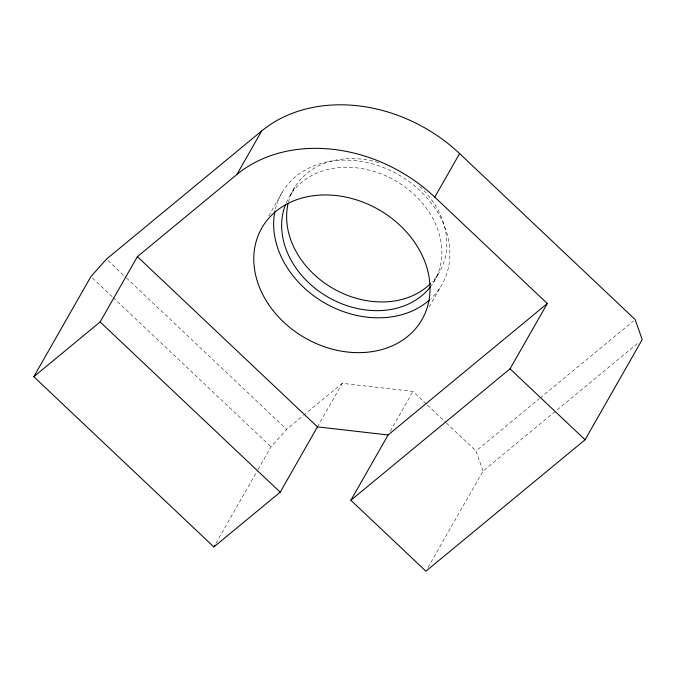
<?xml version="1.0" encoding="UTF-8"?>
<svg xmlns="http://www.w3.org/2000/svg" width="676" height="676" viewBox="0 0 676 676"><rect width="100%" height="100%" fill="white"/><g stroke="black" fill="none" stroke-linecap="round" stroke-linejoin="round"><path stroke-width="0.51" stroke-dasharray="3.38 2.54" d="M268.769 215.897L282.889 191.147M290.063 195.499L295.032 186.787M215.948 543.31L257.488 470.471M258.012 469.567L270.991 446.802L286.573 429.336L302.721 416.002M317.45 426.877L342.284 383.334L412.96 391.412L426.624 404.332M433.485 282.433L438.454 273.729M429.15 306.946L440.651 286.785M390.196 431.33L412.96 391.412M427.976 567.553L483.019 471.054L638.955 342.301M303.524 415.334L342.284 383.334M483.019 471.054L475.988 450.993L539.33 398.688M540.141 398.02L633.539 320.906M427.384 405.051L445.611 422.28M446.371 422.999L475.988 450.993M108.033 260.556L125.66 277.219M126.42 277.937L286.573 429.336M92.451 278.022L112.377 296.857M113.145 297.584L270.991 446.802M419.796 186.449A83.875 67.245 29.7 0 1 432.116 281.968M288.483 202.014A83.875 67.245 29.7 0 1 380.732 163.296M275.411 209.011A92.266 73.971 29.7 0 1 398.882 174.974A92.266 73.971 29.7 0 1 430.899 298.648M286.218 202.825A83.875 67.245 29.7 0 1 395.257 180.644A83.875 67.245 29.7 0 1 431.161 285.847"/><path stroke-width="1.01" d="M33.8 376.718L90.922 276.577L106.495 259.102L261.696 130.958A146.776 117.683 29.7 0 1 459.595 153.587L635.161 319.562L642.2 339.622L585.078 439.763L425.905 571.195L350.869 500.265L388.125 434.955L547.307 303.524L434.761 197.13A146.776 117.683 29.7 0 0 236.862 174.501L137.38 256.643L100.124 321.953L33.8 376.718L213.869 546.943L280.194 492.187L317.45 426.877L388.125 434.955M236.862 174.501L261.696 130.958M213.869 546.943L214.909 545.126M434.761 197.13L459.595 153.587M350.869 500.265L510.05 368.834L547.307 303.524M510.05 368.834L585.078 439.763M137.38 256.643L317.45 426.877M100.124 321.953L280.194 492.187M430.654 283.472A83.875 67.245 29.7 0 1 334.324 289.184A83.875 67.245 29.7 0 1 288.01 203.983M429.37 300.043A92.266 73.971 29.7 0 1 324.657 302.958A92.266 73.971 29.7 0 1 274.963 211.013M430.536 286.683A83.875 67.245 29.7 0 1 328.857 297.609A83.875 67.245 29.7 0 1 285.424 204.76M268.44 304.192A92.266 73.971 29.7 0 0 420.785 321.615A92.266 73.971 29.7 0 0 336.487 195.584A92.266 73.971 29.7 0 0 268.44 304.192"/></g></svg>
